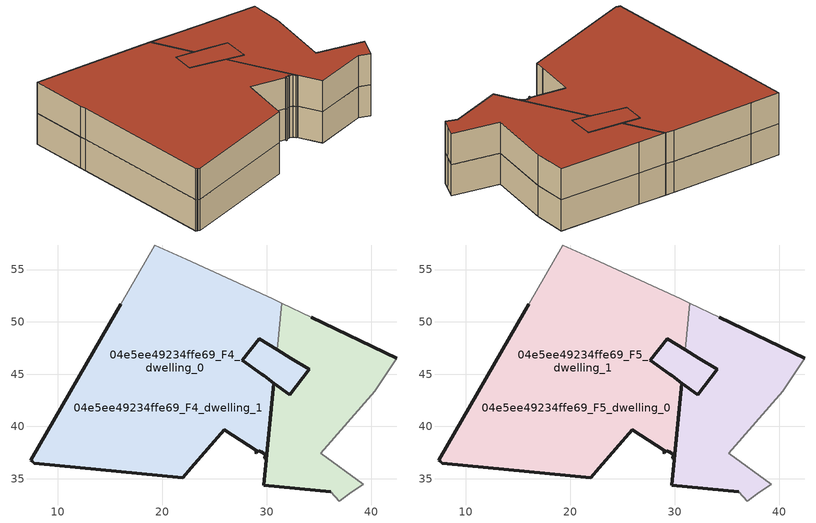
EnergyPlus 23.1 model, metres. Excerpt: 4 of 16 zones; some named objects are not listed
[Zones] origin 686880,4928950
04e5ee49234ffe69_F4_dwelling_0
 floor outside (EU_floor_Construction): 29.96,36.86 30.67,44.13 29.73,44.82 29.49,44.99 27.64,46.34 29.28,48.36 30.98,47.32 31.41,51.79 30.57,52.19 22.27,55.99 19.29,57.35 16.01,51.67 15.69,51.11 7.43,36.78 7.54,36.67 7.56,36.65 7.73,36.48 21.95,35.1 22.77,36.04 22.77,36.05 25.91,39.66 29.01,37.65 28.91,37.54 29.04,37.45 29.24,37.68 29.49,37.52 29.58,37.62 29.57,37.47 29.85,37.28 29.82,36.95 z12; 32.21,43.01 34.04,45.44 32.28,46.52 30.98,47.32 29.28,48.36 27.64,46.34 29.49,44.99 29.73,44.82 30.67,44.13 z12
 floor to 04e5ee49234ffe69_F3_dwelling_1 (EU_floor_Construction): 39.22,34.48 35.15,37.41 40.34,43.38 42.41,46.5 34.25,50.42 31.41,51.79 30.98,47.32 32.28,46.52 34.04,45.44 32.21,43.01 30.67,44.13 29.96,36.86 29.72,34.34 36.09,33.73 36.1,33.72 36.91,32.86 37.89,33.55 z12
 wall outside (EU_wall_Construction): 34.25,50.42 42.41,46.5 / 36.1,33.72 29.72,34.34 30.67,44.13 32.21,43.01 34.04,45.44 32.28,46.52 30.98,47.32 z12:15
 wall adiabatic (EU_wall_Construction): 31.41,51.79 34.25,50.42 / 42.41,46.5 40.34,43.38 35.15,37.41 39.22,34.48 37.89,33.55 36.91,32.86 36.1,33.72 z12:15
 wall to 04e5ee49234ffe69_F4_dwelling_1 (EU_wall_Construction): 30.98,47.32 31.41,51.79 z12:15
04e5ee49234ffe69_F4_dwelling_1
 floor outside (EU_floor_Construction): 39.22,34.48 35.15,37.41 40.34,43.38 42.41,46.5 34.25,50.42 31.41,51.79 30.98,47.32 32.28,46.52 34.04,45.44 32.21,43.01 30.67,44.13 29.96,36.86 29.72,34.34 36.1,33.72 36.91,32.86 37.89,33.55 z12
 floor to 04e5ee49234ffe69_F3_dwelling_1 (EU_floor_Construction): 29.96,36.86 30.67,44.13 29.73,44.82 29.49,44.99 27.64,46.34 29.28,48.36 30.98,47.32 31.41,51.79 30.57,52.19 22.27,55.99 19.29,57.35 16.01,51.67 15.69,51.11 7.43,36.78 7.54,36.67 7.56,36.65 7.73,36.48 21.95,35.1 22.77,36.04 22.77,36.05 25.91,39.66 29.01,37.65 28.91,37.54 29.04,37.45 29.24,37.68 29.49,37.52 29.58,37.62 29.57,37.47 29.85,37.28 29.82,36.95 z12; 32.21,43.01 34.04,45.44 32.28,46.52 30.98,47.32 29.28,48.36 27.64,46.34 29.49,44.99 29.73,44.82 30.67,44.13 z12
 wall outside (EU_wall_Construction): 30.98,47.32 29.28,48.36 27.64,46.34 29.49,44.99 29.73,44.82 30.67,44.13 29.96,36.86 29.82,36.95 29.85,37.28 29.57,37.47 29.58,37.62 29.49,37.52 29.24,37.68 29.04,37.45 28.91,37.54 29.01,37.65 25.91,39.66 22.77,36.05 22.77,36.04 21.95,35.1 7.73,36.48 7.56,36.65 7.54,36.67 7.43,36.78 15.69,51.11 16.01,51.67 z12:15
 wall adiabatic (EU_wall_Construction): 16.01,51.67 19.29,57.35 22.27,55.99 30.57,52.19 31.41,51.79 z12:15
04e5ee49234ffe69_F5_dwelling_0
 floor outside (EU_floor_Construction): 39.22,34.48 35.15,37.41 40.34,43.38 42.41,46.5 34.25,50.42 31.41,51.79 30.98,47.32 32.28,46.52 34.04,45.44 32.21,43.01 30.67,44.13 29.96,36.86 29.72,34.34 36.1,33.72 36.91,32.86 37.89,33.55 z15; 29.96,36.86 30.67,44.13 29.73,44.82 29.49,44.99 27.64,46.34 29.28,48.36 30.98,47.32 31.41,51.79 30.57,52.19 22.27,55.99 19.29,57.35 16.01,51.67 15.69,51.11 7.43,36.78 7.54,36.67 7.56,36.65 7.73,36.48 21.95,35.1 22.77,36.04 22.77,36.05 25.91,39.66 29.01,37.65 28.91,37.54 29.04,37.45 29.24,37.68 29.49,37.52 29.58,37.62 29.57,37.47 29.85,37.28 29.82,36.95 z15; 32.21,43.01 34.04,45.44 32.28,46.52 30.98,47.32 29.28,48.36 27.64,46.34 29.49,44.99 29.73,44.82 30.67,44.13 z15
 wall outside (EU_wall_Construction): 34.25,50.42 42.41,46.5 / 36.1,33.72 29.72,34.34 30.67,44.13 32.21,43.01 34.04,45.44 32.28,46.52 30.98,47.32 z15:18
 wall adiabatic (EU_wall_Construction): 31.41,51.79 34.25,50.42 / 42.41,46.5 40.34,43.38 35.15,37.41 39.22,34.48 37.89,33.55 36.91,32.86 36.1,33.72 z15:18
 wall to 04e5ee49234ffe69_F5_dwelling_1 (EU_wall_Construction): 30.98,47.32 31.41,51.79 z15:18
 roof outside (EU_roof_Construction): 42.41,46.5 40.34,43.38 35.15,37.41 39.22,34.48 37.89,33.55 36.91,32.86 36.1,33.72 29.72,34.34 29.96,36.86 30.67,44.13 32.21,43.01 34.04,45.44 32.28,46.52 30.98,47.32 31.41,51.79 34.25,50.42 z18; 30.57,52.19 31.41,51.79 30.98,47.32 29.28,48.36 27.64,46.34 29.49,44.99 29.73,44.82 30.67,44.13 29.96,36.86 29.82,36.95 29.85,37.28 29.57,37.47 29.58,37.62 29.49,37.52 29.24,37.68 29.04,37.45 28.91,37.54 29.01,37.65 25.91,39.66 22.77,36.05 22.77,36.04 21.95,35.1 7.73,36.48 7.56,36.65 7.54,36.67 7.43,36.78 15.69,51.11 16.01,51.67 19.29,57.35 22.27,55.99 z18; 32.28,46.52 34.04,45.44 32.21,43.01 30.67,44.13 29.73,44.82 29.49,44.99 27.64,46.34 29.28,48.36 30.98,47.32 z18
04e5ee49234ffe69_F5_dwelling_1
 floor to 04e5ee49234ffe69_F4_dwelling_1 (EU_floor_Construction): 29.96,36.86 30.67,44.13 29.73,44.82 29.49,44.99 27.64,46.34 29.28,48.36 30.98,47.32 31.41,51.79 30.57,52.19 22.27,55.99 19.29,57.35 16.01,51.67 15.69,51.11 7.43,36.78 7.54,36.67 7.56,36.65 7.73,36.48 21.95,35.1 22.77,36.04 22.77,36.05 25.91,39.66 29.01,37.65 28.91,37.54 29.04,37.45 29.24,37.68 29.49,37.52 29.58,37.62 29.57,37.47 29.85,37.28 29.82,36.95 z15; 39.22,34.48 35.15,37.41 40.34,43.38 42.41,46.5 34.25,50.42 31.41,51.79 30.98,47.32 32.28,46.52 34.04,45.44 32.21,43.01 30.67,44.13 29.96,36.86 29.72,34.34 36.1,33.72 36.91,32.86 37.89,33.55 z15; 32.21,43.01 34.04,45.44 32.28,46.52 30.98,47.32 29.28,48.36 27.64,46.34 29.49,44.99 29.73,44.82 30.67,44.13 z15
 wall outside (EU_wall_Construction): 30.98,47.32 29.28,48.36 27.64,46.34 29.49,44.99 29.73,44.82 30.67,44.13 29.96,36.86 29.82,36.95 29.85,37.28 29.57,37.47 29.58,37.62 29.49,37.52 29.24,37.68 29.04,37.45 28.91,37.54 29.01,37.65 25.91,39.66 22.77,36.05 22.77,36.04 21.95,35.1 7.73,36.48 7.56,36.65 7.54,36.67 7.43,36.78 15.69,51.11 16.01,51.67 z15:18
 wall adiabatic (EU_wall_Construction): 16.01,51.67 19.29,57.35 22.27,55.99 30.57,52.19 31.41,51.79 z15:18
 roof outside (EU_roof_Construction): 42.41,46.5 40.34,43.38 35.15,37.41 39.22,34.48 37.89,33.55 36.91,32.86 36.1,33.72 29.72,34.34 29.96,36.86 30.67,44.13 32.21,43.01 34.04,45.44 32.28,46.52 30.98,47.32 31.41,51.79 34.25,50.42 z18; 30.57,52.19 31.41,51.79 30.98,47.32 29.28,48.36 27.64,46.34 29.49,44.99 29.73,44.82 30.67,44.13 29.96,36.86 29.82,36.95 29.85,37.28 29.57,37.47 29.58,37.62 29.49,37.52 29.24,37.68 29.04,37.45 28.91,37.54 29.01,37.65 25.91,39.66 22.77,36.05 22.77,36.04 21.95,35.1 7.73,36.48 7.56,36.65 7.54,36.67 7.43,36.78 15.69,51.11 16.01,51.67 19.29,57.35 22.27,55.99 z18; 32.28,46.52 34.04,45.44 32.21,43.01 30.67,44.13 29.73,44.82 29.49,44.99 27.64,46.34 29.28,48.36 30.98,47.32 z18
[Building]
EU S2 Campaign: North Axis=0; Terrain=City; Solar Distribution=FullExterior
[Site:Location]
Bologna: Latitude=44.5; Longitude=11.25; Time Zone=1; Elevation=37
[SizingPeriod:WeatherFileDays]
AnnualSizingPeriod: Begin Month=1; Begin Day of Month=1; End Month=12; End Day of Month=31; Day of Week for Start Day=Monday; Use Weather File Daylight Saving Period=No; Use Weather File Rain and Snow Indicators=No
[MATERIAL]
EU_InternalMass_Material: Roughness=MediumRough; Thickness=0.1; Conductivity=1; Density=1800; Specific Heat=900; Thermal Absorptance=0.9; Solar Absorptance=0.7; Visible Absorptance=0.7
[MATERIAL:NOMASS] Roughness=MediumRough; Thermal Absorptance=0.9; Solar Absorptance=0.7; Visible Absorptance=0.7
Name | Thermal Resistance
EU_wall_NoMass | 0.905828
EU_roof_NoMass | 0.37593
EU_floor_NoMass | 0.67114
[CONSTRUCTION]
EU_wall_Construction: EU_wall_NoMass
EU_roof_Construction: EU_roof_NoMass
EU_floor_Construction: EU_floor_NoMass
EU_InternalMass_Construction: EU_InternalMass_Material
[ZONE] Type=1; Multiplier=1; Ceiling Height=autocalculate; Volume=1401.7; Floor Area=autocalculate; Part of Total Floor Area=Yes
04e5ee49234ffe69_F4_dwelling_0; 04e5ee49234ffe69_F5_dwelling_0; 04e5ee49234ffe69_F4_dwelling_1; 04e5ee49234ffe69_F5_dwelling_1
[INTERNALMASS] Construction=EU_InternalMass_Construction
Name | Zone or ZoneList | Surface Area
04e5ee49234ffe69_F4_dwelling_0_EU_InternalMass | 04e5ee49234ffe69_F4_dwelling_0 | 505.782
04e5ee49234ffe69_F4_dwelling_1_EU_InternalMass | 04e5ee49234ffe69_F4_dwelling_1 | 411.526
04e5ee49234ffe69_F5_dwelling_0_EU_InternalMass | 04e5ee49234ffe69_F5_dwelling_0 | 505.782
04e5ee49234ffe69_F5_dwelling_1_EU_InternalMass | 04e5ee49234ffe69_F5_dwelling_1 | 411.526
[OTHEREQUIPMENT] Fuel Type=Electricity; Design Level Calculation Method=Watts/Area; Power per Zone Floor Area=1; Fraction Latent=0; Fraction Radiant=0; Fraction Lost=0; Carbon Dioxide Generation Rate=0; EndUse Subcategory=EU_Step8_InternalGains
Name | Zone or ZoneList or Space or SpaceList | Schedule
EU_Step8_InternalGain_04e5ee49234ffe69_F4_dwelling_0_f000 | 04e5ee49234ffe69_F4_dwelling_0 | EU_Step8_GainSchedule_04e5ee49234ffe69_F4_dwelling_0_f000
EU_Step8_InternalGain_04e5ee49234ffe69_F4_dwelling_1_f000 | 04e5ee49234ffe69_F4_dwelling_1 | EU_Step8_GainSchedule_04e5ee49234ffe69_F4_dwelling_1_f000
EU_Step8_InternalGain_04e5ee49234ffe69_F5_dwelling_0_f000 | 04e5ee49234ffe69_F5_dwelling_0 | EU_Step8_GainSchedule_04e5ee49234ffe69_F5_dwelling_0_f000
EU_Step8_InternalGain_04e5ee49234ffe69_F5_dwelling_1_f000 | 04e5ee49234ffe69_F5_dwelling_1 | EU_Step8_GainSchedule_04e5ee49234ffe69_F5_dwelling_1_f000
[ZONEVENTILATION:DESIGNFLOWRATE] Schedule=EU_AlwaysOn; Design Flow Rate Calculation Method=AirChanges/Hour; Air Changes per Hour=0.73129; Ventilation Type=Natural; Fan Pressure Rise=0; Fan Total Efficiency=1; Constant Term Coefficient=1; Temperature Term Coefficient=0; Velocity Term Coefficient=0; Velocity Squared Term Coefficient=0; Minimum Indoor Temperature=-100; Maximum Indoor Temperature=100; Delta Temperature=-100; Minimum Outdoor Temperature=-100; Maximum Outdoor Temperature=100; Maximum Wind Speed=40
Name | Zone or ZoneList or Space or SpaceList
EU_ConstantAir_04e5ee49234ffe69_F4_dwelling_0 | 04e5ee49234ffe69_F4_dwelling_0
EU_ConstantAir_04e5ee49234ffe69_F4_dwelling_1 | 04e5ee49234ffe69_F4_dwelling_1
EU_ConstantAir_04e5ee49234ffe69_F5_dwelling_0 | 04e5ee49234ffe69_F5_dwelling_0
EU_ConstantAir_04e5ee49234ffe69_F5_dwelling_1 | 04e5ee49234ffe69_F5_dwelling_1
[HVACTEMPLATE:ZONE:IDEALLOADSAIRSYSTEM] System Availability Schedule=EU_AlwaysOn; Maximum Heating Supply Air Temperature=50; Minimum Cooling Supply Air Temperature=13; Maximum Heating Supply Air Humidity Ratio=0.0156; Minimum Cooling Supply Air Humidity Ratio=0.0077; Heating Limit=NoLimit; Cooling Limit=NoLimit; Heating Availability Schedule=EU_AlwaysOn; Cooling Availability Schedule=EU_CoolingOff; Dehumidification Control Type=ConstantSensibleHeatRatio; Cooling Sensible Heat Ratio=0.7; Dehumidification Setpoint=60; Humidification Control Type=None; Humidification Setpoint=30; Outdoor Air Method=None; Outdoor Air Flow Rate per Person=0.00944; Outdoor Air Flow Rate per Zone Floor Area=0; Outdoor Air Flow Rate per Zone=0; Demand Controlled Ventilation Type=None; Outdoor Air Economizer Type=NoEconomizer; Heat Recovery Type=None; Sensible Heat Recovery Effectiveness=0.7; Latent Heat Recovery Effectiveness=0.65
Name | Template Thermostat
04e5ee49234ffe69_F4_dwelling_0 | EU_HeatOnly_04e5ee49234ffe69_F4_dwelling_0
04e5ee49234ffe69_F4_dwelling_1 | EU_HeatOnly_04e5ee49234ffe69_F4_dwelling_1
04e5ee49234ffe69_F5_dwelling_0 | EU_HeatOnly_04e5ee49234ffe69_F5_dwelling_0
04e5ee49234ffe69_F5_dwelling_1 | EU_HeatOnly_04e5ee49234ffe69_F5_dwelling_1
[SIZING:ZONE] Zone Cooling Design Supply Air Temperature Input Method=SupplyAirTemperature; Zone Cooling Design Supply Air Temperature=13; Zone Heating Design Supply Air Temperature Input Method=SupplyAirTemperature; Zone Heating Design Supply Air Temperature=50; Zone Cooling Design Supply Air Humidity Ratio=0.008; Zone Heating Design Supply Air Humidity Ratio=0.008; Cooling Design Air Flow Method=DesignDay; Cooling Design Air Flow Rate=0; Cooling Minimum Air Flow per Zone Floor Area=0.000762; Cooling Minimum Air Flow=0; Cooling Minimum Air Flow Fraction=0.2; Heating Design Air Flow Method=DesignDay; Heating Design Air Flow Rate=0; Heating Maximum Air Flow per Zone Floor Area=0.002032; Heating Maximum Air Flow=0.141576; Heating Maximum Air Flow Fraction=0.3; Account for Dedicated Outdoor Air System=No; Dedicated Outdoor Air System Control Strategy=NeutralSupplyAir; Dedicated Outdoor Air Low Setpoint Temperature for Design=autosize; Dedicated Outdoor Air High Setpoint Temperature for Design=autosize; Zone Load Sizing Method=Sensible Load Only No Latent Load; Zone Latent Cooling Design Supply Air Humidity Ratio Input Method=HumidityRatioDifference; Zone Cooling Design Supply Air Humidity Ratio Difference=0.005; Zone Latent Heating Design Supply Air Humidity Ratio Input Method=HumidityRatioDifference; Zone Humidification Design Supply Air Humidity Ratio Difference=0.005
04e5ee49234ffe69_F4_dwelling_0; 04e5ee49234ffe69_F4_dwelling_1; 04e5ee49234ffe69_F5_dwelling_0; 04e5ee49234ffe69_F5_dwelling_1
[SCHEDULE:CONSTANT]
Name | Hourly Value
EU_AlwaysOn | 1
EU_CoolingOff | 0
[SCHEDULE:FILE] Column Number=1; Rows to Skip at Top=0; Number of Hours of Data=8760; Column Separator=Comma; Interpolate to Timestep=No; Minutes per Item=60; Adjust Schedule for Daylight Savings=Yes
Name | File
EU_Step8_GainSchedule_04e5ee49234ffe69_F4_dwelling_0_f000 | ../../schedules/04e5ee49234ffe69/04e5ee49234ffe69_F4_dwelling_0_f000_gain.csv
EU_Step8_GainSchedule_04e5ee49234ffe69_F4_dwelling_1_f000 | ../../schedules/04e5ee49234ffe69/04e5ee49234ffe69_F4_dwelling_1_f000_gain.csv
EU_Step8_GainSchedule_04e5ee49234ffe69_F5_dwelling_0_f000 | ../../schedules/04e5ee49234ffe69/04e5ee49234ffe69_F5_dwelling_0_f000_gain.csv
EU_Step8_GainSchedule_04e5ee49234ffe69_F5_dwelling_1_f000 | ../../schedules/04e5ee49234ffe69/04e5ee49234ffe69_F5_dwelling_1_f000_gain.csv
